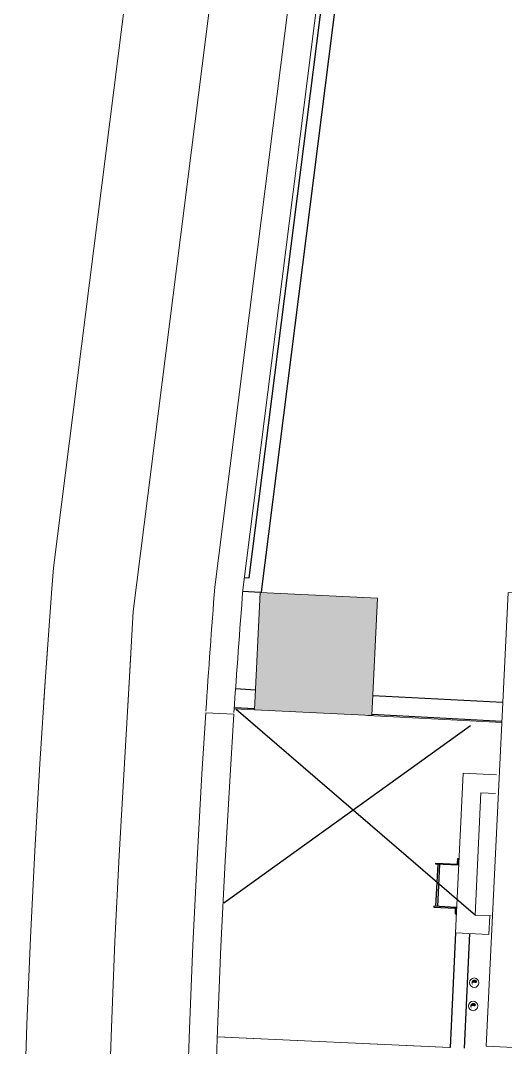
# Model space of a CAD drawing. Header units: centimetres. Extents: x 139057 to 200038, y 34824 to 80516.
# Drawn here: x 163119 to 163636, y 52655 to 53747 of the extents above; entities that cross this region are included whole.
import ezdxf

# ---------------------------------------------------------------- set-up
doc = ezdxf.new("R2010")
doc.units = ezdxf.units.CM
doc.header["$LTSCALE"] = 100
for name, color, linetype, lineweight in [('410_STRUTTURE_001-AM_0', 7, 'Continuous', 0), ('430_TAVOLATI_001-AM_0', 3, 'Continuous', 0), ('440_SIMBOLI_001-AM_0', 31, 'Continuous', 0)]:
    doc.layers.add(name, color=color, linetype=linetype, lineweight=lineweight)
for name, color, linetype in [('A-GRAFICA', 253, 'Continuous'), ('A-MCLS3-15', 50, 'Continuous'), ('A-MCLS5-30', 2, 'Continuous'), ('mech-124$0$A-STEL-MISC', 1, 'Continuous')]:
    doc.layers.add(name, color=color, linetype=linetype)

# ---------------------------------------------------------------- blocks, each defined once
blk = doc.blocks.new('mech-124$0$STEL-LAD')
at = {"layer": 'mech-124$0$A-STEL-MISC'}
for p, q in [((391, -585), (258, -156)), ((410, -580), (277, -150))]:
    blk.add_line(p, q, dxfattribs=at)
for points in [[(293, -134), (73, -202), (55, -145), (46, -148), (67, -215), (296, -144), (293, -134)], [(432, -583), (212, -651), (230, -709), (221, -712), (200, -645), (429, -574), (432, -583)]]:
    blk.add_lwpolyline(points, dxfattribs=at)

msp = doc.modelspace()

# ---------------------------------------------------------------- hatches: boundary and pattern name
at = {"layer": '410_STRUTTURE_001-AM_0'}
msp.add_hatch(color=256, dxfattribs=at).paths.add_polyline_path([(163374.6, 53139), (163368.6, 53014.1), (163493.4, 53008.1), (163499.5, 53132.9)])
at = {"layer": '440_SIMBOLI_001-AM_0', "extrusion": (-5.13921e-09, 1.07545e-09, 1)}
for points in [[(163601.1, 52721.2, -1), (163602.9, 52723.9, -0.027252), (163602.8, 52724.1, 0.027256), (163602.9, 52723.9, 1), (163601.1, 52721.2, -1.112337), (163605, 52726.4, 0.054548), (163604.8, 52726.6, -1.000011), (163602.9, 52723.9, 1)], [(163599.9, 52696.4, -1), (163601.7, 52699.1, -0.027252), (163601.6, 52699.2, 0.027256), (163601.7, 52699.1, 1), (163599.9, 52696.4, -1.112337), (163603.8, 52701.6, 0.054548), (163603.6, 52701.8, -1.000011), (163601.7, 52699.1, 1)]]:
    msp.add_hatch(color=256, dxfattribs=at).paths.add_polyline_path(points)

# ---------------------------------------------------------------- linework, layer by layer
at = {"layer": '410_STRUTTURE_001-AM_0', "elevation": 0}
for points in [[(163356.2, 53141.8), (163520.4, 54440.1), (164095.6, 56200.7), (164490.8, 58856.2), (164549.5, 58847.5), (164640.9, 59416.2, -0.118297), (164996.5, 59908.6), (165346.1, 59367.9), (166491.2, 60108.3, 0.430281), (164624.3, 59502.2), (164524.6, 58881.5), (164465.4, 58890.3), (164066.3, 56207.6), (163491, 54446.7), (163326.3, 53144.8, 0.003003), (163316.7, 53012.7, 0.003003)], [(163356.2, 53141.8, 0.002974), (163346.6, 53011.2, 0.002974)]]:
    msp.add_lwpolyline(points, format="xyb", dxfattribs=at)
at = {"layer": '410_STRUTTURE_001-AM_0', "ltscale": 5, "elevation": 0}
for points in [[(163233.6, 53018.1), (163239.4, 53118.9), (163409.6, 54465), (163985.2, 56226.5), (164381.6, 58984.4), (164525.7, 59312.5), (164589.2, 59302.3), (164620.9, 59499.7), (164517, 59516.4), (164294.3, 59009.4), (163897.2, 56247), (163321.4, 54484.8), (163154.5, 53165.2), (163152.7, 53142.9), (163146, 53049.7), (163144.3, 53023.9)], [(163148, 53078.2), (163146, 53049.7), (163139.9, 52956.8), (163134.5, 52864.2), (163129.9, 52771.8), (163126.1, 52679.8), (163123.2, 52588.1), (163121, 52496.6), (163119.8, 52405.5), (163119.4, 52314.8), (163120, 52224.3), (163121.5, 52134.2), (163124, 52044.5), (163127.5, 51955.1), (163132, 51866.1), (163137.6, 51777.2), (163140.4, 51737.8), (163144.2, 51689.2)], [(163309.4, 51092.7), (163283.2, 51264.2), (163271, 51351), (163268.9, 51367.3), (163260.1, 51436.7), (163250.3, 51523.3), (163241.5, 51610.1), (163235.1, 51681.5), (163233.9, 51696.4), (163230.1, 51744.6), (163227.4, 51783.3), (163221.8, 51871.2), (163217.4, 51959.2), (163213.9, 52047.5), (163211.5, 52136.2), (163210, 52225.4), (163209.4, 52314.9), (163209.8, 52404.7), (163211, 52495), (163213.1, 52585.6), (163216.1, 52676.5), (163219.8, 52767.7), (163224.4, 52859.3), (163236.8, 53073.7)]]:
    msp.add_lwpolyline(points, dxfattribs=at)
at = {"layer": '410_STRUTTURE_001-AM_0', "elevation": 0}
for points in [[(163374.6, 53139), (163368.6, 53014.1), (163493.4, 53008.1), (163499.5, 53132.9)], [(163698.4, 53135.9), (163638.5, 53138.8), (163615.2, 52656.3), (164654, 52606.2), (164674.9, 53038.6), (164560, 53044.2), (164557.8, 52994), (164612.5, 52991.6), (164598.4, 52698.9), (164543.5, 52701.6), (164542, 52671.6), (163678, 52713.4), (163693.6, 53036), (164392.8, 53002.2), (164395.2, 53052.1), (164397.6, 53102.1), (164347.7, 53104.5), (164345.3, 53054.6), (163696, 53085.9)]]:
    msp.add_lwpolyline(points, close=True, dxfattribs=at)
msp.add_lwpolyline([(163326.1, 52582.4), (163329.2, 52673.9), (163332.7, 52762.6), (163337.2, 52853.3), (163342.5, 52944.4), (163346.5, 53009.7), (163316.6, 53011.1), (163312.6, 52946.1), (163307.3, 52854.9), (163302.8, 52764), (163299.2, 52675), (163296.1, 52583.2)], dxfattribs=at)
at = {"layer": '430_TAVOLATI_001-AM_0'}
for p, q in [((163346.9, 53015.3, 0), (163368.6, 53014.1, 0)), ((163489.3, 53008.3, 0), (163631.8, 53000.7, 0)), ((163620.4, 52795.1, 0), (163603.9, 52795.9, 0)), ((163618, 52775.2, 0), (163618.9, 52795.1, 0)), ((163582.6, 52776.9, 0), (163618, 52775.2, 0)), ((163576.7, 52655.2, 0), (163328.9, 52666.3, 0)), ((163576.4, 52655.2, 0), (163329, 52666.3, 0))]:
    msp.add_line(p, q, dxfattribs=at)
at = {"layer": '430_TAVOLATI_001-AM_0', "elevation": 0}
for points in [[(163626.1, 52945), (163590.7, 52946.8), (163582.6, 52776.9)], [(163625.2, 52925.1), (163609.6, 52925.8), (163603.3, 52795.9)]]:
    msp.add_lwpolyline(points, dxfattribs=at)
at = {"layer": '440_SIMBOLI_001-AM_0'}
for centre in [(163602.5, 52724, 0), (163601.3, 52699.2, 0)]:
    msp.add_circle(centre, 5, dxfattribs=at)
at = {"layer": 'A-GRAFICA'}
for p, q in [((163349.1, 53014.8, 0), (163603.9, 52795.9, 0)), ((163335.9, 52808.8, 0), (163598.6, 52997.5, 0))]:
    msp.add_line(p, q, dxfattribs=at)
at = {"layer": 'A-MCLS3-15'}
for p, q in [((163374.7, 53139, 0), (163356, 53139.9, 0)), ((163582.6, 52776.9, 0), (163576.7, 52655.2, 0)), ((163597.5, 52776.2, 0), (163591.7, 52654.4, 0))]:
    msp.add_line(p, q, dxfattribs=at)
at = {"layer": 'A-MCLS3-15', "elevation": 0}
for points in [[(163357.8, 53154.9), (163362.8, 53154.6), (163445, 53804.3)], [(163376, 53139), (163376.1, 53139.8), (163459.8, 53801.9)]]:
    msp.add_lwpolyline(points, dxfattribs=at)
at = {"layer": 'A-MCLS5-30'}
for p, q in [((163348.4, 53036.7, 0), (163369.6, 53035.6, 0)), ((163494.5, 53029.6, 0), (163632.9, 53022.2, 0)), ((163347, 53016.8, 0), (163368.7, 53015.6, 0)), ((163493.5, 53009.6, 0), (163631.9, 53002.2, 0))]:
    msp.add_line(p, q, dxfattribs=at)

# ---------------------------------------------------------------- block references
at = {"layer": 'mech-124$0$A-STEL-MISC', "xscale": 0.1, "yscale": 0.1, "zscale": 0.1, "rotation": 160.0648821056604}
msp.add_blockref('mech-124$0$STEL-LAD', (163582.3, 52781.6, 0), dxfattribs=at)

doc.saveas('drawing.dxf')
